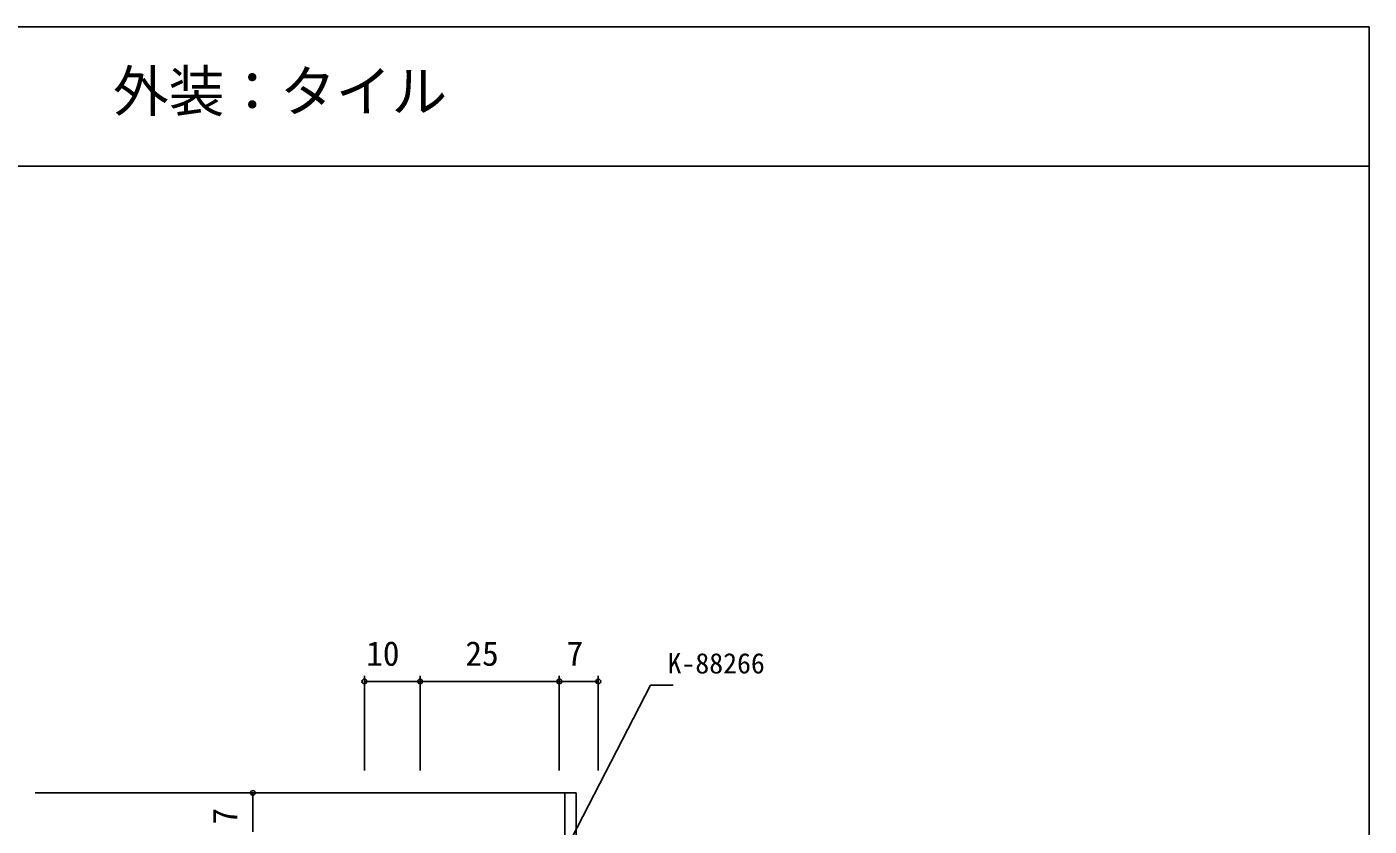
# Model space of a CAD drawing. Units: millimetres on the paper. Extents: x -437 to 438, y -233 to 230.
# Drawn here: x 197.1 to 438.1, y 52 to 195.5 of the extents above; entities that cross this region are included whole.
import ezdxf
from ezdxf.enums import TextEntityAlignment as Align

# ---------------------------------------------------------------- set-up
doc = ezdxf.new("R2010")
doc.units = ezdxf.units.MM
for name, color, linetype in [('0-1_USER1', 3, 'Continuous'), ('0-4_YKK_12', 2, 'Continuous'), ('0-5_YKK_13', 4, 'Continuous'), ('0-6_YKK_D', 6, 'Continuous'), ('0-7_YKK_ZWAK', 7, 'Continuous')]:
    doc.layers.add(name, color=color, linetype=linetype)
doc.styles.add('ＭＳ ゴシック', font='')
doc.styles.get('ＭＳ ゴシック').set_extended_font_data('MS Gothic')

msp = doc.modelspace()

# ---------------------------------------------------------------- linework, layer by layer
at = {"layer": '0-4_YKK_12'}
for p, q in [((198.646, 57.995), (293.73, 57.995)), ((293.73, 57.995), (293.73, 39.995))]:
    msp.add_line(p, q, dxfattribs=at)
at = {"layer": '0-5_YKK_13'}
msp.add_line((293.73, 57.995), (295.73, 57.995), dxfattribs=at)
msp.add_lwpolyline([(295.73, 57.995), (295.73, 39.995), (295.73, 10.067)], dxfattribs=at)
at = {"layer": '0-6_YKK_D'}
for p, q in [((257.73, 61.995), (257.73, 78.995)), ((267.73, 77.995), (257.73, 77.995)), ((267.73, 61.995), (267.73, 78.995)), ((267.73, 61.995), (267.73, 78.995)), ((292.73, 77.995), (267.73, 77.995)), ((292.73, 61.995), (292.73, 78.995)), ((292.73, 61.995), (292.73, 78.995)), ((299.73, 77.995), (292.73, 77.995)), ((299.73, 61.995), (299.73, 78.995)), ((237.73, 50.995), (237.73, 57.995))]:
    msp.add_line(p, q, dxfattribs=at)
msp.add_lwpolyline([(292.73, 45.593), (293.9, 47.859), (309.122, 77.326), (313.172, 77.326)], dxfattribs=at)
for centre in [(257.73, 77.995), (267.73, 77.995), (267.73, 77.995), (292.73, 77.995), (292.73, 77.995), (299.73, 77.995), (237.73, 57.995)]:
    msp.add_circle(centre, 0.425, dxfattribs=at)
at = {"layer": '0-7_YKK_ZWAK'}
for p, q in [((438.1, 195.495), (-436.9, 195.495)), ((438.1, 170.495), (-436.9, 170.495))]:
    msp.add_line(p, q, dxfattribs=at)
msp.add_lwpolyline([(-436.9, -233.005), (438.1, -233.005), (438.1, 195.495)], dxfattribs=at)

# ---------------------------------------------------------------- texts
at = {"layer": '0-1_USER1', "style": 'ＭＳ ゴシック'}
msp.add_text('外装：タイル', height=7.331, dxfattribs=at).set_placement((212.605, 178.08), align=Align.BOTTOM_LEFT)
at = {"layer": '0-6_YKK_D', "style": 'ＭＳ ゴシック'}
for s, height, p in [('10', 4.399, (258.059, 79.495)), ('25', 4.399, (275.866, 79.495)), ('7', 4.399, (294.031, 79.495)), ('K-88266', 3.666, (312.161, 78.326))]:
    msp.add_text(s, height=height, dxfattribs=at).set_placement(p, align=Align.BOTTOM_LEFT)
msp.add_text('7', height=4.399, rotation=90, dxfattribs=at).set_placement((236.23, 52.296), align=Align.BOTTOM_LEFT)

doc.saveas('drawing.dxf')
